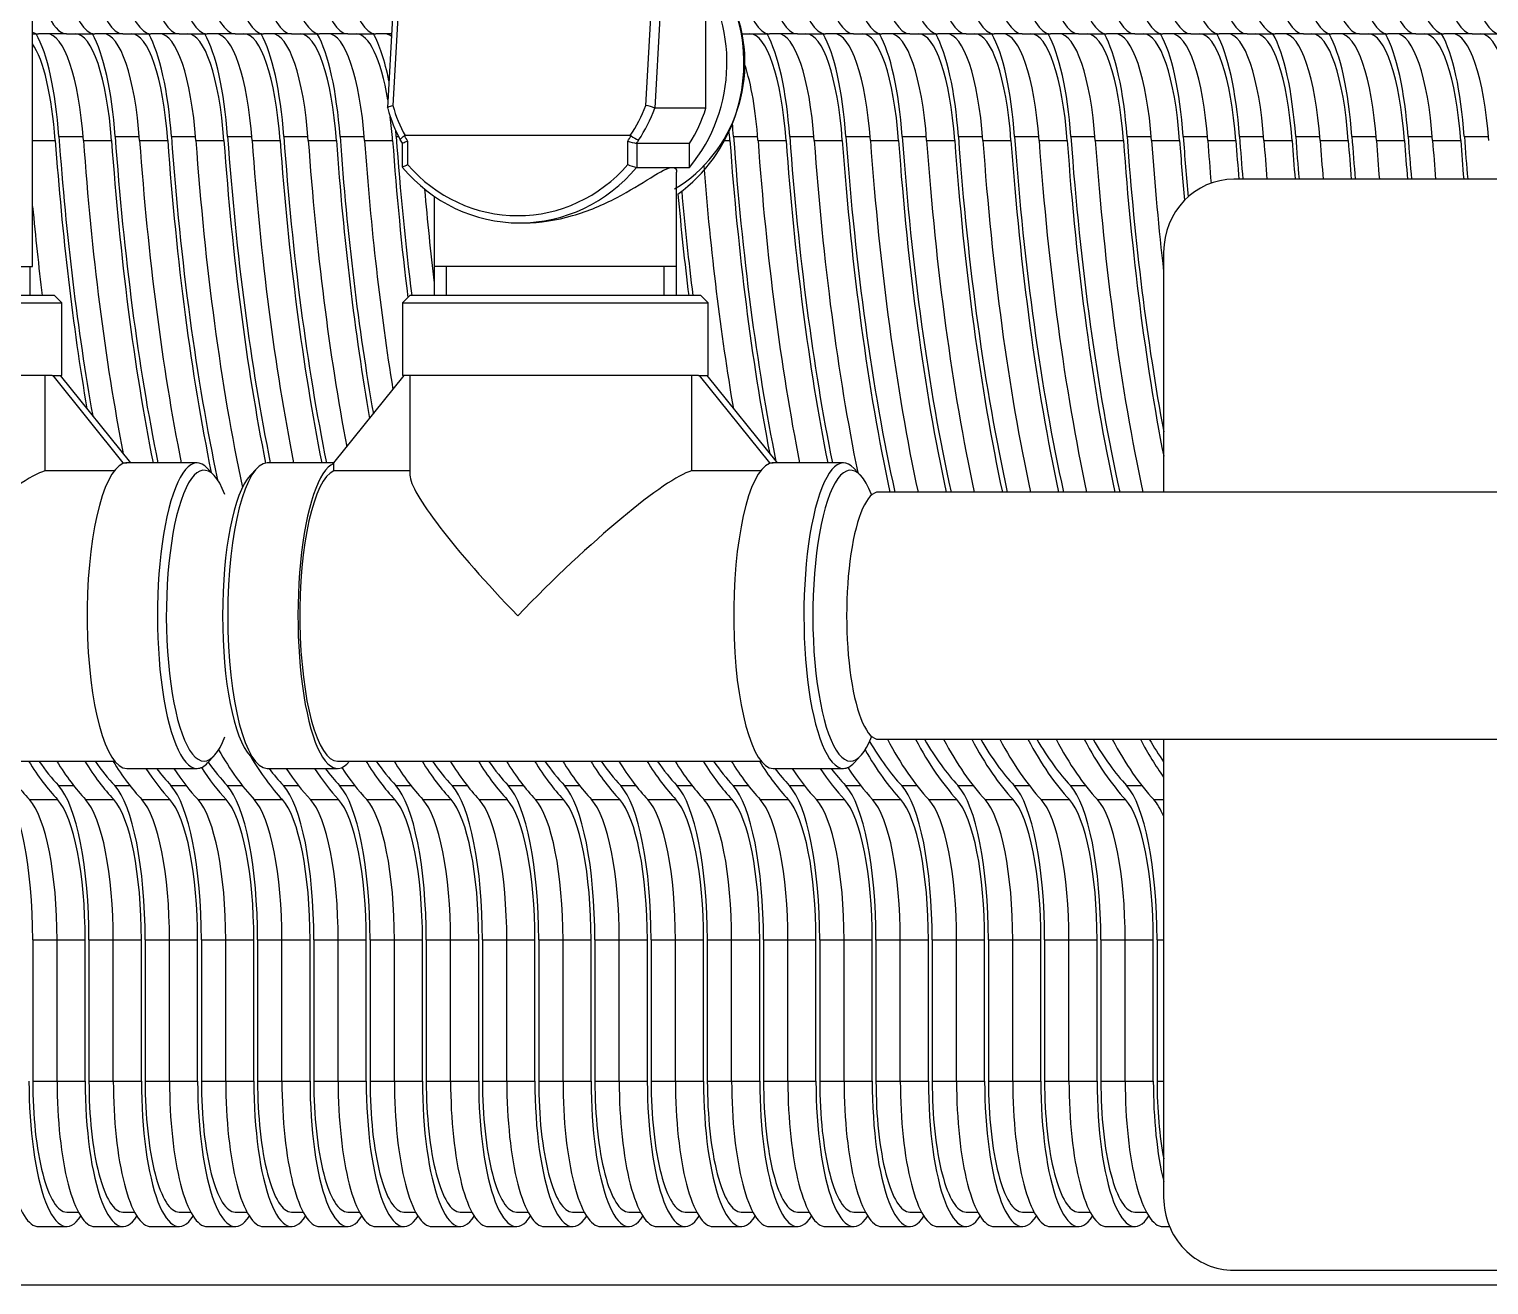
# Model space of a CAD drawing. Header units: millimetres. Extents: x 3795014 to 4300160, y 3869364 to 4016788.
# Drawn here: x 4226354.2 to 4226404.3, y 3924113.5 to 3924156.7 of the extents above; entities that cross this region are included whole.
import ezdxf

# ---------------------------------------------------------------- set-up
doc = ezdxf.new("R2010")
doc.units = ezdxf.units.MM
doc.layers.add('линия перехода', color=7, linetype='Continuous')
doc.layers.add('основная', color=7, linetype='Continuous', lineweight=50)

msp = doc.modelspace()

# ---------------------------------------------------------------- linework, layer by layer
at = {"layer": 'линия перехода', "color": 0, "linetype": 'Continuous', "lineweight": -3}
for p, q in [((4226366.864, 3924157.106), (4226366.692, 3924154.064)), ((4226375.384, 3924154.064), (4226375.557, 3924157.106)), ((4226375.864, 3924157.093), (4226375.687, 3924153.972)), ((4226355.216, 3924152.998), (4226356.047, 3924152.998)), ((4226357.148, 3924152.998), (4226357.979, 3924152.998)), ((4226359.079, 3924152.998), (4226359.91, 3924152.998)), ((4226361.011, 3924152.998), (4226361.842, 3924152.998)), ((4226362.943, 3924152.998), (4226363.774, 3924152.998)), ((4226364.874, 3924152.998), (4226365.705, 3924152.998)), ((4226366.806, 3924152.998), (4226366.888, 3924152.998)), ((4226378.396, 3924152.998), (4226379.227, 3924152.998)), ((4226380.328, 3924152.998), (4226381.159, 3924152.998)), ((4226382.259, 3924152.998), (4226383.09, 3924152.998)), ((4226384.191, 3924152.998), (4226385.022, 3924152.998)), ((4226386.123, 3924152.998), (4226386.954, 3924152.998)), ((4226388.054, 3924152.998), (4226388.885, 3924152.998)), ((4226389.986, 3924152.998), (4226390.817, 3924152.998)), ((4226391.918, 3924152.998), (4226392.749, 3924152.998)), ((4226393.85, 3924152.998), (4226394.68, 3924152.998)), ((4226395.781, 3924152.998), (4226396.612, 3924152.998)), ((4226397.713, 3924152.998), (4226398.544, 3924152.998)), ((4226399.645, 3924152.998), (4226400.475, 3924152.998)), ((4226401.576, 3924152.998), (4226402.407, 3924152.998)), ((4226403.508, 3924152.998), (4226404.339, 3924152.998)), ((4226354.311, 3924152.865), (4226355.091, 3924152.865)), ((4226356.057, 3924152.865), (4226357.023, 3924152.865)), ((4226357.989, 3924152.865), (4226358.955, 3924152.865)), ((4226359.92, 3924152.865), (4226360.886, 3924152.865)), ((4226361.852, 3924152.865), (4226362.818, 3924152.865)), ((4226363.784, 3924152.865), (4226364.75, 3924152.865)), ((4226365.715, 3924152.865), (4226366.681, 3924152.865)), ((4226367.198, 3924152.842), (4226367.198, 3924152.034)), ((4226374.761, 3924152.034), (4226374.761, 3924152.842)), ((4226375.068, 3924152.766), (4226375.068, 3924151.94)), ((4226378.088, 3924152.865), (4226378.271, 3924152.865)), ((4226379.237, 3924152.865), (4226380.203, 3924152.865)), ((4226381.169, 3924152.865), (4226382.135, 3924152.865)), ((4226383.1, 3924152.865), (4226384.066, 3924152.865)), ((4226385.032, 3924152.865), (4226385.998, 3924152.865)), ((4226386.964, 3924152.865), (4226387.93, 3924152.865)), ((4226388.895, 3924152.865), (4226389.861, 3924152.865)), ((4226390.827, 3924152.865), (4226391.793, 3924152.865)), ((4226392.759, 3924152.865), (4226393.725, 3924152.865)), ((4226394.69, 3924152.865), (4226395.656, 3924152.865)), ((4226396.622, 3924152.865), (4226397.588, 3924152.865)), ((4226398.554, 3924152.865), (4226399.52, 3924152.865)), ((4226400.485, 3924152.865), (4226401.451, 3924152.865)), ((4226402.417, 3924152.865), (4226403.383, 3924152.865)), ((4226355.202, 3924130.69), (4226355.723, 3924130.69)), ((4226357.134, 3924130.69), (4226357.655, 3924130.69)), ((4226359.066, 3924130.69), (4226359.587, 3924130.69)), ((4226360.997, 3924130.69), (4226361.518, 3924130.69)), ((4226362.929, 3924130.69), (4226363.45, 3924130.69)), ((4226364.861, 3924130.69), (4226365.382, 3924130.69)), ((4226366.792, 3924130.69), (4226367.313, 3924130.69)), ((4226368.724, 3924130.69), (4226369.245, 3924130.69)), ((4226370.656, 3924130.69), (4226371.177, 3924130.69)), ((4226372.587, 3924130.69), (4226373.108, 3924130.69)), ((4226374.519, 3924130.69), (4226375.04, 3924130.69)), ((4226376.451, 3924130.69), (4226376.972, 3924130.69)), ((4226378.382, 3924130.69), (4226378.903, 3924130.69)), ((4226380.314, 3924130.69), (4226380.835, 3924130.69)), ((4226382.246, 3924130.69), (4226382.767, 3924130.69)), ((4226384.177, 3924130.69), (4226384.698, 3924130.69)), ((4226386.109, 3924130.69), (4226386.63, 3924130.69)), ((4226388.041, 3924130.69), (4226388.562, 3924130.69)), ((4226389.972, 3924130.69), (4226390.493, 3924130.69)), ((4226391.904, 3924130.69), (4226392.425, 3924130.69)), ((4226354.202, 3924130.208), (4226355.168, 3924130.208)), ((4226356.134, 3924130.208), (4226357.099, 3924130.208)), ((4226358.065, 3924130.208), (4226359.031, 3924130.208)), ((4226359.997, 3924130.208), (4226360.963, 3924130.208)), ((4226361.929, 3924130.208), (4226362.894, 3924130.208)), ((4226363.86, 3924130.208), (4226364.826, 3924130.208)), ((4226365.792, 3924130.208), (4226366.758, 3924130.208)), ((4226367.724, 3924130.208), (4226368.689, 3924130.208)), ((4226369.655, 3924130.208), (4226370.621, 3924130.208)), ((4226371.587, 3924130.208), (4226372.553, 3924130.208)), ((4226373.519, 3924130.208), (4226374.484, 3924130.208)), ((4226375.45, 3924130.208), (4226376.416, 3924130.208)), ((4226377.382, 3924130.208), (4226378.348, 3924130.208)), ((4226379.314, 3924130.208), (4226380.279, 3924130.208)), ((4226381.245, 3924130.208), (4226382.211, 3924130.208)), ((4226383.177, 3924130.208), (4226384.143, 3924130.208)), ((4226385.109, 3924130.208), (4226386.074, 3924130.208)), ((4226387.04, 3924130.208), (4226388.006, 3924130.208)), ((4226388.972, 3924130.208), (4226389.938, 3924130.208)), ((4226390.904, 3924130.208), (4226391.87, 3924130.208)), ((4226392.835, 3924130.208), (4226393.176, 3924130.208)), ((4226354.316, 3924125.389), (4226355.152, 3924125.389)), ((4226355.152, 3924125.389), (4226356.118, 3924125.389)), ((4226356.248, 3924125.389), (4226357.084, 3924125.389)), ((4226357.084, 3924125.389), (4226358.05, 3924125.389)), ((4226358.179, 3924125.389), (4226359.016, 3924125.389)), ((4226359.016, 3924125.389), (4226359.981, 3924125.389)), ((4226360.111, 3924125.389), (4226360.947, 3924125.389)), ((4226360.947, 3924125.389), (4226361.913, 3924125.389)), ((4226362.043, 3924125.389), (4226362.879, 3924125.389)), ((4226362.879, 3924125.389), (4226363.845, 3924125.389)), ((4226363.974, 3924125.389), (4226364.811, 3924125.389)), ((4226364.811, 3924125.389), (4226365.776, 3924125.389)), ((4226365.906, 3924125.389), (4226366.742, 3924125.389)), ((4226366.742, 3924125.389), (4226367.708, 3924125.389)), ((4226367.838, 3924125.389), (4226368.674, 3924125.389)), ((4226368.674, 3924125.389), (4226369.64, 3924125.389)), ((4226369.769, 3924125.389), (4226370.606, 3924125.389)), ((4226370.606, 3924125.389), (4226371.571, 3924125.389)), ((4226371.701, 3924125.389), (4226372.537, 3924125.389)), ((4226372.537, 3924125.389), (4226373.503, 3924125.389)), ((4226373.633, 3924125.389), (4226374.469, 3924125.389)), ((4226374.469, 3924125.389), (4226375.435, 3924125.389)), ((4226375.564, 3924125.389), (4226376.401, 3924125.389)), ((4226376.401, 3924125.389), (4226377.366, 3924125.389)), ((4226377.496, 3924125.389), (4226378.332, 3924125.389)), ((4226378.332, 3924125.389), (4226379.298, 3924125.389)), ((4226379.428, 3924125.389), (4226380.264, 3924125.389)), ((4226380.264, 3924125.389), (4226381.23, 3924125.389)), ((4226381.359, 3924125.389), (4226382.196, 3924125.389)), ((4226382.196, 3924125.389), (4226383.161, 3924125.389)), ((4226383.291, 3924125.389), (4226384.127, 3924125.389)), ((4226384.127, 3924125.389), (4226385.093, 3924125.389)), ((4226385.223, 3924125.389), (4226386.059, 3924125.389)), ((4226386.059, 3924125.389), (4226387.025, 3924125.389)), ((4226387.154, 3924125.389), (4226387.991, 3924125.389)), ((4226387.991, 3924125.389), (4226388.956, 3924125.389)), ((4226389.086, 3924125.389), (4226389.922, 3924125.389)), ((4226389.922, 3924125.389), (4226390.888, 3924125.389)), ((4226391.018, 3924125.389), (4226391.854, 3924125.389)), ((4226391.854, 3924125.389), (4226392.82, 3924125.389)), ((4226392.949, 3924125.389), (4226393.176, 3924125.389)), ((4226354.316, 3924120.531), (4226355.152, 3924120.531)), ((4226355.152, 3924120.531), (4226356.118, 3924120.531)), ((4226356.248, 3924120.531), (4226357.084, 3924120.531)), ((4226357.084, 3924120.531), (4226358.05, 3924120.531)), ((4226358.179, 3924120.531), (4226359.016, 3924120.531)), ((4226359.016, 3924120.531), (4226359.981, 3924120.531)), ((4226360.111, 3924120.531), (4226360.947, 3924120.531)), ((4226360.947, 3924120.531), (4226361.913, 3924120.531)), ((4226362.043, 3924120.531), (4226362.879, 3924120.531)), ((4226362.879, 3924120.531), (4226363.845, 3924120.531)), ((4226363.974, 3924120.531), (4226364.811, 3924120.531)), ((4226364.811, 3924120.531), (4226365.776, 3924120.531)), ((4226365.906, 3924120.531), (4226366.742, 3924120.531)), ((4226366.742, 3924120.531), (4226367.708, 3924120.531)), ((4226367.838, 3924120.531), (4226368.674, 3924120.531)), ((4226368.674, 3924120.531), (4226369.64, 3924120.531)), ((4226369.769, 3924120.531), (4226370.606, 3924120.531)), ((4226370.606, 3924120.531), (4226371.571, 3924120.531)), ((4226371.701, 3924120.531), (4226372.537, 3924120.531)), ((4226372.537, 3924120.531), (4226373.503, 3924120.531)), ((4226373.633, 3924120.531), (4226374.469, 3924120.531)), ((4226374.469, 3924120.531), (4226375.435, 3924120.531)), ((4226375.564, 3924120.531), (4226376.401, 3924120.531)), ((4226376.401, 3924120.531), (4226377.366, 3924120.531)), ((4226377.496, 3924120.531), (4226378.332, 3924120.531)), ((4226378.332, 3924120.531), (4226379.298, 3924120.531)), ((4226379.428, 3924120.531), (4226380.264, 3924120.531)), ((4226380.264, 3924120.531), (4226381.23, 3924120.531)), ((4226381.359, 3924120.531), (4226382.196, 3924120.531)), ((4226382.196, 3924120.531), (4226383.161, 3924120.531)), ((4226383.291, 3924120.531), (4226384.127, 3924120.531)), ((4226384.127, 3924120.531), (4226385.093, 3924120.531)), ((4226385.223, 3924120.531), (4226386.059, 3924120.531)), ((4226386.059, 3924120.531), (4226387.025, 3924120.531)), ((4226387.154, 3924120.531), (4226387.991, 3924120.531)), ((4226387.991, 3924120.531), (4226388.956, 3924120.531)), ((4226389.086, 3924120.531), (4226389.922, 3924120.531)), ((4226389.922, 3924120.531), (4226390.888, 3924120.531)), ((4226391.018, 3924120.531), (4226391.854, 3924120.531)), ((4226391.854, 3924120.531), (4226392.82, 3924120.531)), ((4226392.949, 3924120.531), (4226393.176, 3924120.531))]:
    msp.add_line(p, q, dxfattribs=at)
for centre, major_axis, ratio, start_param, end_param in [((4226371.124, 3924155.585), (-2.435, -4.169), 0.93488, 5.538072, 5.779733), ((4226371.124, 3924155.585), (-2.435, -4.169), 0.93488, 1.503052, 1.744713), ((4226371.188, 3924155.531), (2.506, 4.414), 0.937175, 4.640471, 4.883878), ((4226370.98, 3924155.531), (0, -4.75), 0.965835, 5.26853, 5.314193), ((4226370.98, 3924155.531), (0, -4.75), 0.965835, 0.968993, 1.014656), ((4226371.044, 3924155.531), (0, -5), 0.965835, 0.984689, 1.009829), ((4226370.98, 3924155.531), (0, 5.25), 0.965835, 2.299843, 3.983342)]:
    msp.add_ellipse(centre, major_axis=major_axis, ratio=ratio, start_param=start_param, end_param=end_param, dxfattribs=at)
at = {"layer": 'основная', "color": 0, "linetype": 'Continuous', "lineweight": -3}
for p, q in [((4226354.311, 3924148.531), (4226354.311, 3924224.531)), ((4226366.68, 3924157.103), (4226366.504, 3924153.988)), ((4226377.446, 3924153.97), (4226377.446, 3924157.093)), ((4226354.311, 3924156.531), (4226354.515, 3924156.531)), ((4226355.481, 3924156.531), (4226354.515, 3924156.531)), ((4226355.481, 3924156.531), (4226356.447, 3924156.531)), ((4226357.413, 3924156.531), (4226356.447, 3924156.531)), ((4226357.413, 3924156.531), (4226358.378, 3924156.531)), ((4226359.344, 3924156.531), (4226358.378, 3924156.531)), ((4226359.344, 3924156.531), (4226360.31, 3924156.531)), ((4226361.276, 3924156.531), (4226360.31, 3924156.531)), ((4226361.276, 3924156.531), (4226362.242, 3924156.531)), ((4226363.208, 3924156.531), (4226362.242, 3924156.531)), ((4226363.208, 3924156.531), (4226364.173, 3924156.531)), ((4226365.139, 3924156.531), (4226364.173, 3924156.531)), ((4226365.139, 3924156.531), (4226366.105, 3924156.531)), ((4226366.648, 3924156.531), (4226366.105, 3924156.531)), ((4226378.692, 3924156.531), (4226379.627, 3924156.531)), ((4226380.593, 3924156.531), (4226379.627, 3924156.531)), ((4226380.593, 3924156.531), (4226381.558, 3924156.531)), ((4226382.524, 3924156.531), (4226381.558, 3924156.531)), ((4226382.524, 3924156.531), (4226383.49, 3924156.531)), ((4226384.456, 3924156.531), (4226383.49, 3924156.531)), ((4226384.456, 3924156.531), (4226385.422, 3924156.531)), ((4226386.388, 3924156.531), (4226385.422, 3924156.531)), ((4226386.388, 3924156.531), (4226387.353, 3924156.531)), ((4226388.319, 3924156.531), (4226387.353, 3924156.531)), ((4226388.319, 3924156.531), (4226389.285, 3924156.531)), ((4226390.251, 3924156.531), (4226389.285, 3924156.531)), ((4226390.251, 3924156.531), (4226391.217, 3924156.531)), ((4226392.183, 3924156.531), (4226391.217, 3924156.531)), ((4226392.183, 3924156.531), (4226393.148, 3924156.531)), ((4226394.114, 3924156.531), (4226393.148, 3924156.531)), ((4226394.114, 3924156.531), (4226395.08, 3924156.531)), ((4226396.046, 3924156.531), (4226395.08, 3924156.531)), ((4226396.046, 3924156.531), (4226397.012, 3924156.531)), ((4226397.978, 3924156.531), (4226397.012, 3924156.531)), ((4226397.978, 3924156.531), (4226398.943, 3924156.531)), ((4226399.909, 3924156.531), (4226398.943, 3924156.531)), ((4226399.909, 3924156.531), (4226400.875, 3924156.531)), ((4226401.841, 3924156.531), (4226400.875, 3924156.531)), ((4226401.841, 3924156.531), (4226402.807, 3924156.531)), ((4226403.773, 3924156.531), (4226402.807, 3924156.531)), ((4226403.773, 3924156.531), (4226404.738, 3924156.531)), ((4226366.516, 3924153.97), (4226366.512, 3924153.972)), ((4226375.687, 3924153.972), (4226375.691, 3924153.97)), ((4226377.446, 3924153.97), (4226375.691, 3924153.97)), ((4226374.848, 3924153.031), (4226367.111, 3924153.031)), ((4226366.944, 3924152.879), (4226367.014, 3924152.768)), ((4226367.013, 3924152.769), (4226367.013, 3924151.944)), ((4226376.882, 3924152.766), (4226375.068, 3924152.766)), ((4226376.882, 3924151.94), (4226376.882, 3924152.766)), ((4226375.068, 3924151.94), (4226376.299, 3924151.94)), ((4226376.299, 3924151.94), (4226376.882, 3924151.94)), ((4226376.441, 3924148.531), (4226376.441, 3924151.774)), ((4226405.249, 3924151.531), (4226395.591, 3924151.531)), ((4226368.11, 3924150.947), (4226368.11, 3924148.531)), ((4226371.044, 3924150.031), (4226371.199, 3924150.031)), ((4226393.176, 3924149.031), (4226393.176, 3924140.781)), ((4226345.811, 3924148.531), (4226354.311, 3924148.531)), ((4226354.227, 3924147.531), (4226354.227, 3924148.531)), ((4226368.11, 3924148.531), (4226368.11, 3924147.531)), ((4226376.441, 3924148.531), (4226368.11, 3924148.531)), ((4226368.538, 3924147.531), (4226368.538, 3924148.531)), ((4226376.013, 3924147.531), (4226376.013, 3924148.531)), ((4226376.441, 3924147.531), (4226376.441, 3924148.531)), ((4226355.061, 3924147.531), (4226345.061, 3924147.531)), ((4226355.311, 3924147.281), (4226355.061, 3924147.531)), ((4226367.275, 3924147.531), (4226367.025, 3924147.281)), ((4226377.275, 3924147.531), (4226367.275, 3924147.531)), ((4226377.525, 3924147.281), (4226377.275, 3924147.531)), ((4226344.811, 3924147.281), (4226355.311, 3924147.281)), ((4226355.311, 3924144.781), (4226355.311, 3924147.281)), ((4226367.025, 3924147.281), (4226377.525, 3924147.281)), ((4226367.025, 3924147.281), (4226367.025, 3924144.781)), ((4226377.525, 3924144.781), (4226377.525, 3924147.281)), ((4226354.979, 3924144.781), (4226344.811, 3924144.781)), ((4226354.737, 3924144.781), (4226354.737, 3924141.506)), ((4226354.979, 3924144.781), (4226355.002, 3924144.781)), ((4226355.002, 3924144.781), (4226355.132, 3924144.781)), ((4226355.002, 3924144.781), (4226357.417, 3924141.781)), ((4226355.132, 3924144.781), (4226355.261, 3924144.781)), ((4226355.261, 3924144.781), (4226355.311, 3924144.781)), ((4226355.261, 3924144.781), (4226357.676, 3924141.781)), ((4226364.661, 3924141.781), (4226367.075, 3924144.781)), ((4226377.193, 3924144.781), (4226367.025, 3924144.781)), ((4226367.275, 3924144.781), (4226367.275, 3924141.361)), ((4226376.951, 3924144.781), (4226376.951, 3924141.506)), ((4226377.193, 3924144.781), (4226377.216, 3924144.781)), ((4226377.216, 3924144.781), (4226377.346, 3924144.781)), ((4226377.216, 3924144.781), (4226379.631, 3924141.781)), ((4226377.346, 3924144.781), (4226377.476, 3924144.781)), ((4226377.476, 3924144.781), (4226377.525, 3924144.781)), ((4226377.476, 3924144.781), (4226379.89, 3924141.781)), ((4226357.112, 3924141.506), (4226354.737, 3924141.506)), ((4226357.417, 3924141.781), (4226357.546, 3924141.781)), ((4226357.417, 3924141.781), (4226357.417, 3924141.758)), ((4226359.961, 3924141.781), (4226357.546, 3924141.781)), ((4226360.55, 3924141.348), (4226360.326, 3924141.589)), ((4226362.011, 3924141.589), (4226361.786, 3924141.348)), ((4226364.661, 3924141.781), (4226362.376, 3924141.781)), ((4226364.661, 3924141.758), (4226364.661, 3924141.781)), ((4226364.661, 3924141.506), (4226364.661, 3924141.758)), ((4226367.275, 3924141.506), (4226364.661, 3924141.506)), ((4226379.326, 3924141.506), (4226376.951, 3924141.506)), ((4226379.631, 3924141.781), (4226379.761, 3924141.781)), ((4226379.631, 3924141.781), (4226379.631, 3924141.758)), ((4226382.175, 3924141.781), (4226379.761, 3924141.781)), ((4226382.764, 3924141.348), (4226382.54, 3924141.589)), ((4226468.376, 3924140.781), (4226383.383, 3924140.781)), ((4226383.383, 3924132.281), (4226468.376, 3924132.281)), ((4226393.176, 3924132.281), (4226393.176, 3924116.531)), ((4226342.576, 3924131.531), (4226357.132, 3924131.531)), ((4226360.326, 3924131.474), (4226360.55, 3924131.715)), ((4226361.786, 3924131.715), (4226362.011, 3924131.474)), ((4226364.79, 3924131.531), (4226379.346, 3924131.531)), ((4226382.54, 3924131.474), (4226382.764, 3924131.715)), ((4226357.546, 3924131.281), (4226359.961, 3924131.281)), ((4226362.376, 3924131.281), (4226364.79, 3924131.281)), ((4226379.761, 3924131.281), (4226382.175, 3924131.281)), ((4226354.316, 3924125.389), (4226354.316, 3924120.531)), ((4226355.152, 3924120.531), (4226355.152, 3924125.389)), ((4226356.118, 3924120.531), (4226356.118, 3924125.389)), ((4226356.248, 3924125.389), (4226356.248, 3924120.531)), ((4226357.084, 3924120.531), (4226357.084, 3924125.389)), ((4226358.05, 3924120.531), (4226358.05, 3924125.389)), ((4226358.179, 3924125.389), (4226358.179, 3924120.531)), ((4226359.016, 3924120.531), (4226359.016, 3924125.389)), ((4226359.981, 3924120.531), (4226359.981, 3924125.389)), ((4226360.111, 3924125.389), (4226360.111, 3924120.531)), ((4226360.947, 3924120.531), (4226360.947, 3924125.389)), ((4226361.913, 3924120.531), (4226361.913, 3924125.389)), ((4226362.043, 3924125.389), (4226362.043, 3924120.531)), ((4226362.879, 3924120.531), (4226362.879, 3924125.389)), ((4226363.845, 3924120.531), (4226363.845, 3924125.389)), ((4226363.974, 3924125.389), (4226363.974, 3924120.531)), ((4226364.811, 3924120.531), (4226364.811, 3924125.389)), ((4226365.776, 3924120.531), (4226365.776, 3924125.389)), ((4226365.906, 3924125.389), (4226365.906, 3924120.531)), ((4226366.742, 3924120.531), (4226366.742, 3924125.389)), ((4226367.708, 3924120.531), (4226367.708, 3924125.389)), ((4226367.838, 3924125.389), (4226367.838, 3924120.531)), ((4226368.674, 3924120.531), (4226368.674, 3924125.389)), ((4226369.64, 3924120.531), (4226369.64, 3924125.389)), ((4226369.769, 3924125.389), (4226369.769, 3924120.531)), ((4226370.606, 3924120.531), (4226370.606, 3924125.389)), ((4226371.571, 3924120.531), (4226371.571, 3924125.389)), ((4226371.701, 3924125.389), (4226371.701, 3924120.531)), ((4226372.537, 3924120.531), (4226372.537, 3924125.389)), ((4226373.503, 3924120.531), (4226373.503, 3924125.389)), ((4226373.633, 3924125.389), (4226373.633, 3924120.531)), ((4226374.469, 3924120.531), (4226374.469, 3924125.389)), ((4226375.435, 3924120.531), (4226375.435, 3924125.389)), ((4226375.564, 3924125.389), (4226375.564, 3924120.531)), ((4226376.401, 3924120.531), (4226376.401, 3924125.389)), ((4226377.366, 3924120.531), (4226377.366, 3924125.389)), ((4226377.496, 3924125.389), (4226377.496, 3924120.531)), ((4226378.332, 3924120.531), (4226378.332, 3924125.389)), ((4226379.298, 3924120.531), (4226379.298, 3924125.389)), ((4226379.428, 3924125.389), (4226379.428, 3924120.531)), ((4226380.264, 3924120.531), (4226380.264, 3924125.389)), ((4226381.23, 3924120.531), (4226381.23, 3924125.389)), ((4226381.359, 3924125.389), (4226381.359, 3924120.531)), ((4226382.196, 3924120.531), (4226382.196, 3924125.389)), ((4226383.161, 3924120.531), (4226383.161, 3924125.389)), ((4226383.291, 3924125.389), (4226383.291, 3924120.531)), ((4226384.127, 3924120.531), (4226384.127, 3924125.389)), ((4226385.093, 3924120.531), (4226385.093, 3924125.389)), ((4226385.223, 3924125.389), (4226385.223, 3924120.531)), ((4226386.059, 3924120.531), (4226386.059, 3924125.389)), ((4226387.025, 3924120.531), (4226387.025, 3924125.389)), ((4226387.154, 3924125.389), (4226387.154, 3924120.531)), ((4226387.991, 3924120.531), (4226387.991, 3924125.389)), ((4226388.956, 3924120.531), (4226388.956, 3924125.389)), ((4226389.086, 3924125.389), (4226389.086, 3924120.531)), ((4226389.922, 3924120.531), (4226389.922, 3924125.389)), ((4226390.888, 3924120.531), (4226390.888, 3924125.389)), ((4226391.018, 3924125.389), (4226391.018, 3924120.531)), ((4226391.854, 3924120.531), (4226391.854, 3924125.389)), ((4226392.82, 3924120.531), (4226392.82, 3924125.389)), ((4226392.949, 3924125.389), (4226392.949, 3924120.531)), ((4226355.482, 3924116.031), (4226355.883, 3924116.031)), ((4226357.414, 3924116.031), (4226357.815, 3924116.031)), ((4226359.345, 3924116.031), (4226359.746, 3924116.031)), ((4226361.277, 3924116.031), (4226361.678, 3924116.031)), ((4226363.209, 3924116.031), (4226363.61, 3924116.031)), ((4226365.14, 3924116.031), (4226365.541, 3924116.031)), ((4226367.072, 3924116.031), (4226367.473, 3924116.031)), ((4226369.004, 3924116.031), (4226369.405, 3924116.031)), ((4226370.935, 3924116.031), (4226371.336, 3924116.031)), ((4226372.867, 3924116.031), (4226373.268, 3924116.031)), ((4226374.799, 3924116.031), (4226375.2, 3924116.031)), ((4226376.73, 3924116.031), (4226377.132, 3924116.031)), ((4226378.662, 3924116.031), (4226379.063, 3924116.031)), ((4226380.594, 3924116.031), (4226380.995, 3924116.031)), ((4226382.525, 3924116.031), (4226382.927, 3924116.031)), ((4226384.457, 3924116.031), (4226384.858, 3924116.031)), ((4226386.389, 3924116.031), (4226386.79, 3924116.031)), ((4226388.321, 3924116.031), (4226388.722, 3924116.031)), ((4226390.252, 3924116.031), (4226390.653, 3924116.031)), ((4226392.184, 3924116.031), (4226392.585, 3924116.031)), ((4226354.516, 3924115.531), (4226355.482, 3924115.531)), ((4226356.448, 3924115.531), (4226357.414, 3924115.531)), ((4226358.38, 3924115.531), (4226359.345, 3924115.531)), ((4226360.311, 3924115.531), (4226361.277, 3924115.531)), ((4226362.243, 3924115.531), (4226363.209, 3924115.531)), ((4226364.175, 3924115.531), (4226365.14, 3924115.531)), ((4226366.106, 3924115.531), (4226367.072, 3924115.531)), ((4226368.038, 3924115.531), (4226369.004, 3924115.531)), ((4226369.97, 3924115.531), (4226370.935, 3924115.531)), ((4226371.901, 3924115.531), (4226372.867, 3924115.531)), ((4226373.833, 3924115.531), (4226374.799, 3924115.531)), ((4226375.765, 3924115.531), (4226376.73, 3924115.531)), ((4226377.696, 3924115.531), (4226378.662, 3924115.531)), ((4226379.628, 3924115.531), (4226380.594, 3924115.531)), ((4226381.56, 3924115.531), (4226382.525, 3924115.531)), ((4226383.491, 3924115.531), (4226384.457, 3924115.531)), ((4226385.423, 3924115.531), (4226386.389, 3924115.531)), ((4226387.355, 3924115.531), (4226388.321, 3924115.531)), ((4226389.286, 3924115.531), (4226390.252, 3924115.531)), ((4226391.218, 3924115.531), (4226392.184, 3924115.531)), ((4226393.15, 3924115.531), (4226393.378, 3924115.531)), ((4226395.591, 3924114.031), (4226511.491, 3924114.031)), ((4226305.29, 3924113.531), (4226655.499, 3924113.531))]:
    msp.add_line(p, q, dxfattribs=at)
for centre, radius, start, end in [((4226375.278, 3924153.173), 0.897, 62.8999, 83.2047), ((4226367.11, 3924152.982), 0.0494, 88.223, 122.2208), ((4226374.849, 3924152.98), 0.051, 58.3374, 91.2189), ((4226376.252, 3924155.055), 2.454, 235.8793, 242.8708), ((4226375.338, 3924154.501), 1.756, 250.8187, 261.133), ((4226375.352, 3924153.411), 1.498, 246.776, 259.0536)]:
    msp.add_arc(centre, radius, start, end, dxfattribs=at)
for centre, major_axis, ratio, start_param, end_param in [((4226356.447, 3924161.531), (0, -5), 0.259156, 3.141593, 6.283185), ((4226357.413, 3924161.531), (0, -5), 0.259156, 3.141593, 6.283185), ((4226358.378, 3924161.531), (0, -5), 0.259156, 3.141593, 6.283185), ((4226359.344, 3924161.531), (0, -5), 0.259156, 3.141593, 6.283185), ((4226360.31, 3924161.531), (0, -5), 0.259156, 3.141593, 6.283185), ((4226361.276, 3924161.531), (0, -5), 0.259156, 3.141593, 6.283185), ((4226362.242, 3924161.531), (0, -5), 0.259156, 3.141593, 6.283185), ((4226363.208, 3924161.531), (0, -5), 0.259156, 3.141593, 6.283185), ((4226364.173, 3924161.531), (0, -5), 0.259156, 3.141593, 6.283185), ((4226365.139, 3924161.531), (0, -5), 0.259156, 3.141593, 6.283185), ((4226366.105, 3924161.531), (0, -5), 0.259156, 3.141593, 6.283185), ((4226379.627, 3924161.531), (0, -5), 0.259156, 3.141593, 6.283185), ((4226380.593, 3924161.531), (0, -5), 0.259156, 3.141593, 6.283185), ((4226381.558, 3924161.531), (0, -5), 0.259156, 3.141593, 6.283185), ((4226382.524, 3924161.531), (0, -5), 0.259156, 3.141593, 6.283185), ((4226383.49, 3924161.531), (0, -5), 0.259156, 3.141593, 6.283185), ((4226384.456, 3924161.531), (0, -5), 0.259156, 3.141593, 6.283185), ((4226385.422, 3924161.531), (0, -5), 0.259156, 3.141593, 6.283185), ((4226386.388, 3924161.531), (0, -5), 0.259156, 3.141593, 6.283185), ((4226387.353, 3924161.531), (0, -5), 0.259156, 3.141593, 6.283185), ((4226388.319, 3924161.531), (0, -5), 0.259156, 3.141593, 6.283185), ((4226389.285, 3924161.531), (0, -5), 0.259156, 3.141593, 6.283185), ((4226390.251, 3924161.531), (0, -5), 0.259156, 3.141593, 6.283185), ((4226391.217, 3924161.531), (0, -5), 0.259156, 3.141593, 6.283185), ((4226392.183, 3924161.531), (0, -5), 0.259156, 3.141593, 6.283185), ((4226393.148, 3924161.531), (0, -5), 0.259156, 3.141593, 6.283185), ((4226394.114, 3924161.531), (0, -5), 0.259156, 3.141593, 6.283185), ((4226395.08, 3924161.531), (0, -5), 0.259156, 3.141593, 6.283185), ((4226396.046, 3924161.531), (0, -5), 0.259156, 3.141593, 6.283185), ((4226397.012, 3924161.531), (0, -5), 0.259156, 3.141593, 6.283185), ((4226397.978, 3924161.531), (0, -5), 0.259156, 3.141593, 6.283185), ((4226398.943, 3924161.531), (0, -5), 0.259156, 3.141593, 6.283185), ((4226399.909, 3924161.531), (0, -5), 0.259156, 3.141593, 6.283185), ((4226400.875, 3924161.531), (0, -5), 0.259156, 3.141593, 6.283185), ((4226401.841, 3924161.531), (0, -5), 0.259156, 3.141593, 6.283185), ((4226402.807, 3924161.531), (0, -5), 0.259156, 3.141593, 6.283185), ((4226403.773, 3924161.531), (0, -5), 0.259156, 3.141593, 6.283185), ((4226404.738, 3924161.531), (0, -5), 0.259156, 3.141593, 6.283185), ((4226372.859, 3924155.531), (0, -5.5), 0.965835, 0.859266, 3.619525), ((4226373.442, 3924155.531), (0, -5.5), 0.965835, 0.610482, 3.141593), ((4226355.481, 3924161.531), (0, -5), 0.259156, 5.157218, 6.283185), ((4226373.96, 3924155.531), (0, -5), 0.965835, 0.522168, 1.957126), ((4226354.515, 3924161.531), (0, -5), 0.259156, 6.125214, 6.283185), ((4226353.842, 3924151.531), (0, 5.5), 0.259156, 4.982322, 5.853486), ((4226354.808, 3924151.531), (0, -5), 0.259156, 1.840729, 3.141593), ((4226355.774, 3924151.531), (0, -5), 0.259156, 1.840729, 3.141593), ((4226355.774, 3924151.531), (0, 5.5), 0.259156, 4.982322, 5.853486), ((4226356.74, 3924151.531), (0, -5), 0.259156, 1.840729, 3.141593), ((4226357.706, 3924151.531), (0, -5), 0.259156, 1.840729, 3.141593), ((4226357.706, 3924151.531), (0, 5.5), 0.259156, 4.982322, 5.853486), ((4226358.672, 3924151.531), (0, -5), 0.259156, 1.840729, 3.141593), ((4226359.637, 3924151.531), (0, -5), 0.259156, 1.840729, 3.141593), ((4226359.637, 3924151.531), (0, 5.5), 0.259156, 4.982322, 5.853486), ((4226360.603, 3924151.531), (0, -5), 0.259156, 1.840729, 3.141593), ((4226361.569, 3924151.531), (0, -5), 0.259156, 1.840729, 3.141593), ((4226361.569, 3924151.531), (0, 5.5), 0.259156, 4.982322, 5.853486), ((4226362.535, 3924151.531), (0, -5), 0.259156, 1.840729, 3.141593), ((4226363.501, 3924151.531), (0, -5), 0.259156, 1.840729, 3.141593), ((4226363.501, 3924151.531), (0, 5.5), 0.259156, 4.982322, 5.853486), ((4226364.467, 3924151.531), (0, -5), 0.259156, 1.840729, 3.141593), ((4226365.432, 3924151.531), (0, -5), 0.259156, 2.147238, 3.141593), ((4226365.432, 3924151.531), (0, 5.5), 0.259156, -0.908161, -0.4297), ((4226366.398, 3924151.531), (0, -5), 0.259156, 2.951823, 3.141593), ((4226378.954, 3924151.531), (0, -5), 0.259156, 1.840729, 3.141593), ((4226378.954, 3924151.531), (0, 5.5), 0.259156, 4.982322, 5.853486), ((4226379.92, 3924151.531), (0, -5), 0.259156, 1.840729, 3.141593), ((4226380.886, 3924151.531), (0, -5), 0.259156, 1.840729, 3.141593), ((4226380.886, 3924151.531), (0, 5.5), 0.259156, 4.982322, 5.853486), ((4226381.852, 3924151.531), (0, -5), 0.259156, 1.840729, 3.141593), ((4226382.817, 3924151.531), (0, -5), 0.259156, 1.840729, 3.141593), ((4226382.817, 3924151.531), (0, 5.5), 0.259156, 4.982322, 5.853486), ((4226383.783, 3924151.531), (0, -5), 0.259156, 1.840729, 3.141593), ((4226384.749, 3924151.531), (0, -5), 0.259156, 1.840729, 3.141593), ((4226384.749, 3924151.531), (0, 5.5), 0.259156, 4.982322, 5.853486), ((4226385.715, 3924151.531), (0, -5), 0.259156, 1.840729, 3.141593), ((4226386.681, 3924151.531), (0, -5), 0.259156, 1.840729, 3.141593), ((4226386.681, 3924151.531), (0, 5.5), 0.259156, 4.982322, 5.853486), ((4226387.647, 3924151.531), (0, -5), 0.259156, 1.840729, 3.141593), ((4226388.612, 3924151.531), (0, -5), 0.259156, 1.840729, 3.141593), ((4226388.612, 3924151.531), (0, 5.5), 0.259156, 4.982322, 5.853486), ((4226389.578, 3924151.531), (0, -5), 0.259156, 1.840729, 3.141593), ((4226390.544, 3924151.531), (0, -5), 0.259156, 1.840729, 3.141593), ((4226390.544, 3924151.531), (0, 5.5), 0.259156, 4.982322, 5.853486), ((4226391.51, 3924151.531), (0, -5), 0.259156, 1.840729, 3.141593), ((4226392.476, 3924151.531), (0, -5), 0.259156, 1.840729, 3.141593), ((4226392.476, 3924151.531), (0, 5.5), 0.259156, 4.982322, 5.853486), ((4226393.442, 3924151.531), (0, -5), 0.259156, 1.840729, 3.141593), ((4226394.407, 3924151.531), (0, -5), 0.259156, 1.840729, 3.141593), ((4226394.407, 3924151.531), (0, 5.5), 0.259156, 4.982322, 5.853486), ((4226395.373, 3924151.531), (0, -5), 0.259156, 1.840729, 3.141593), ((4226396.339, 3924151.531), (0, -5), 0.259156, 1.840729, 3.141593), ((4226396.339, 3924151.531), (0, 5.5), 0.259156, 4.982322, 5.853486), ((4226397.305, 3924151.531), (0, -5), 0.259156, 1.840729, 3.141593), ((4226398.271, 3924151.531), (0, -5), 0.259156, 1.840729, 3.141593), ((4226398.271, 3924151.531), (0, 5.5), 0.259156, 4.982322, 5.853486), ((4226399.237, 3924151.531), (0, -5), 0.259156, 1.840729, 3.141593), ((4226400.202, 3924151.531), (0, -5), 0.259156, 1.840729, 3.141593), ((4226400.202, 3924151.531), (0, 5.5), 0.259156, 4.982322, 5.853486), ((4226401.168, 3924151.531), (0, -5), 0.259156, 1.840729, 3.141593), ((4226402.134, 3924151.531), (0, -5), 0.259156, 1.840729, 3.141593), ((4226402.134, 3924151.531), (0, 5.5), 0.259156, 4.982322, 5.853486), ((4226403.1, 3924151.531), (0, -5), 0.259156, 1.840729, 3.141593), ((4226404.066, 3924151.531), (0, -5), 0.259156, 1.840729, 3.141593), ((4226353.842, 3924151.531), (0, -5), 0.259156, 1.840729, 2.771352), ((4226377.988, 3924151.531), (0, -5), 0.259156, 1.840729, 2.475743), ((4226371.188, 3924155.531), (-2.506, -4.414), 0.937175, 5.518998, 5.762405), ((4226372.859, 3924155.531), (0, -5), 0.965835, 0.984689, 1.253236), ((4226365.432, 3924151.531), (0, -5), 0.259156, -4.442456, -4.268578), ((4226377.022, 3924151.531), (0, 5.5), 0.259156, -1.300864, -1.211789), ((4226363.209, 3924161.531), (0, -32), 0.259156, -1.300864, -0.968282), ((4226365.14, 3924161.531), (0, -32), 0.259156, -1.300864, -0.905633), ((4226367.072, 3924161.531), (0, -32), 0.259156, -1.300864, -0.882174), ((4226369.004, 3924161.531), (0, -32), 0.259156, -1.300864, -0.905633), ((4226370.935, 3924161.531), (0, -32), 0.259156, -1.300864, -0.905633), ((4226372.867, 3924161.531), (0, -32), 0.259156, -1.300864, -0.971131), ((4226365.432, 3924151.531), (0, 5.5), 0.259156, -1.300864, -1.262807), ((4226374.799, 3924161.531), (0, -32), 0.259156, -1.300864, -1.11798), ((4226377.022, 3924151.531), (0, -5), 0.259156, -4.442456, -4.367928), ((4226386.389, 3924161.531), (0, -32), 0.259156, -1.300864, -0.907377), ((4226388.321, 3924161.531), (0, -32), 0.259156, -1.300864, -0.905633), ((4226390.252, 3924161.531), (0, -32), 0.259156, -1.300864, -0.865266), ((4226392.184, 3924161.531), (0, -32), 0.259156, -1.300864, -0.865266), ((4226394.116, 3924161.531), (0, -32), 0.259156, -1.300864, -0.865266), ((4226396.047, 3924161.531), (0, -32), 0.259156, -1.300864, -0.865266), ((4226397.979, 3924161.531), (0, -32), 0.259156, -1.300864, -0.865266), ((4226399.911, 3924161.531), (0, -32), 0.259156, -1.300864, -0.947603), ((4226401.842, 3924161.531), (0, -32), 0.259156, -1.300864, -1.23305), ((4226403.774, 3924161.531), (0, -32), 0.259156, -1.300864, -1.252973), ((4226405.706, 3924161.531), (0, -32), 0.259156, -1.300864, -1.252973), ((4226407.637, 3924161.531), (0, -32), 0.259156, -1.300864, -1.252973), ((4226409.569, 3924161.531), (0, -32), 0.259156, -1.300864, -1.252973), ((4226411.501, 3924161.531), (0, -32), 0.259156, -1.300864, -1.252973), ((4226363.209, 3924161.531), (0, -32.5), 0.259156, -1.300864, -0.987987), ((4226364.175, 3924161.531), (0, -32.5), 0.259156, -1.300864, -0.9297), ((4226365.14, 3924161.531), (0, -32.5), 0.259156, -1.300864, -0.917645), ((4226366.106, 3924161.531), (0, -32.5), 0.259156, -1.300864, -0.917645), ((4226367.072, 3924161.531), (0, -32.5), 0.259156, -1.300864, -0.90504), ((4226368.038, 3924161.531), (0, -32.5), 0.259156, -1.300864, -0.884553), ((4226369.004, 3924161.531), (0, -32.5), 0.259156, -1.300864, -0.917448), ((4226369.97, 3924161.531), (0, -32.5), 0.259156, -1.300864, -0.917645), ((4226370.935, 3924161.531), (0, -32.5), 0.259156, -1.300864, -0.917645), ((4226371.901, 3924161.531), (0, -32.5), 0.259156, -1.300864, -0.938874), ((4226372.867, 3924161.531), (0, -32.5), 0.259156, -1.300864, -0.975688), ((4226373.833, 3924161.531), (0, -32.5), 0.259156, -1.300864, -1.012111), ((4226374.799, 3924161.531), (0, -32.5), 0.259156, -1.300864, -1.123094), ((4226386.389, 3924161.531), (0, -32.5), 0.259156, -1.300864, -0.9297), ((4226387.355, 3924161.531), (0, -32.5), 0.259156, -1.300864, -0.917645), ((4226388.321, 3924161.531), (0, -32.5), 0.259156, -1.300864, -0.917645), ((4226389.286, 3924161.531), (0, -32.5), 0.259156, -1.300864, -0.90504), ((4226390.252, 3924161.531), (0, -32.5), 0.259156, -1.300864, -0.878299), ((4226391.218, 3924161.531), (0, -32.5), 0.259156, -1.300864, -0.878299), ((4226392.184, 3924161.531), (0, -32.5), 0.259156, -1.300864, -0.878299), ((4226393.15, 3924161.531), (0, -32.5), 0.259156, -1.300864, -0.878299), ((4226394.116, 3924161.531), (0, -32.5), 0.259156, -1.300864, -0.878299), ((4226395.081, 3924161.531), (0, -32.5), 0.259156, -1.300864, -0.878299), ((4226396.047, 3924161.531), (0, -32.5), 0.259156, -1.300864, -0.878299), ((4226397.013, 3924161.531), (0, -32.5), 0.259156, -1.300864, -0.878299), ((4226397.979, 3924161.531), (0, -32.5), 0.259156, -1.300864, -0.878299), ((4226398.945, 3924161.531), (0, -32.5), 0.259156, -1.300864, -0.878299), ((4226399.911, 3924161.531), (0, -32.5), 0.259156, -1.300864, -0.926506), ((4226400.876, 3924161.531), (0, -32.5), 0.259156, -1.300864, -1.153525), ((4226401.842, 3924161.531), (0, -32.5), 0.259156, -1.300864, -1.234516), ((4226402.808, 3924161.531), (0, -32.5), 0.259156, -1.300864, -1.253629), ((4226403.774, 3924161.531), (0, -32.5), 0.259156, -1.300864, -1.25803), ((4226404.74, 3924161.531), (0, -32.5), 0.259156, -1.300864, -1.25803), ((4226405.706, 3924161.531), (0, -32.5), 0.259156, -1.300864, -1.25803), ((4226406.671, 3924161.531), (0, -32.5), 0.259156, -1.300864, -1.25803), ((4226407.637, 3924161.531), (0, -32.5), 0.259156, -1.300864, -1.25803), ((4226408.603, 3924161.531), (0, -32.5), 0.259156, -1.300864, -1.25803), ((4226409.569, 3924161.531), (0, -32.5), 0.259156, -1.300864, -1.25803), ((4226410.535, 3924161.531), (0, -32.5), 0.259156, -1.300864, -1.25803), ((4226411.501, 3924161.531), (0, -32.5), 0.259156, -1.300864, -1.25803), ((4226371.044, 3924155.531), (0, 5.5), 0.965835, 2.282326, 4.000859), ((4226385.423, 3924161.531), (0, -32.5), 0.259156, -1.272904, -0.987987), ((4226395.591, 3924149.031), (0, 2.5), 0.965835, 0, 1.570796), ((4226375.765, 3924161.531), (0, -32.5), 0.259156, -1.24706, -1.140481), ((4226384.457, 3924161.531), (0, -32.5), 0.259156, -1.241605, -1.125451), ((4226384.457, 3924161.531), (0, -32), 0.259156, -1.239437, -1.11798), ((4226362.243, 3924161.531), (0, -32.5), 0.259156, -1.22772, -1.125451), ((4226359.961, 3924136.531), (0, -5.25), 0.259156, 2.869941, 6.283185), ((4226382.175, 3924136.531), (0, -5.25), 0.259156, 2.869941, 6.283185), ((4226350.061, 3924136.531), (4.957, 4.957), 0.13183, 0.231242, 1.701871), ((4226357.546, 3924136.531), (0, 5.25), 0.259156, 0.095383, 3.141593), ((4226357.546, 3924136.531), (0, 5.25), 0.259156, 0, 0.095383), ((4226360.202, 3924136.531), (0, -5), 0.259156, 2.555485, 6.283185), ((4226362.376, 3924136.531), (0, -5.25), 0.259156, 3.141593, 6.283185), ((4226364.79, 3924136.531), (0, 5.25), 0.259156, 0.095383, 3.451437), ((4226364.79, 3924136.531), (0, 5), 0.259156, 0.100167, 3.141593), ((4226372.275, 3924136.531), (4.957, 4.957), 0.13183, 0.231242, 1.701871), ((4226379.761, 3924136.531), (0, 5.25), 0.259156, 0.095383, 3.141593), ((4226379.761, 3924136.531), (0, 5.25), 0.259156, 0, 0.095383), ((4226382.417, 3924136.531), (0, -5), 0.259156, 2.555485, 6.283185), ((4226362.134, 3924136.531), (0, -5), 0.259156, 3.413245, 6.011533), ((4226372.275, 3924136.531), (4.957, -4.957), 0.13183, 3.272667, 4.581315), ((4226383.383, 3924136.531), (0, 4.25), 0.259156, 0, 3.141593), ((4226360.202, 3924136.531), (0, -5), 0.259156, 0, 0.586108), ((4226364.175, 3924161.531), (0, -32.5), 0.259156, -0.424803, -0.269933), ((4226382.417, 3924136.531), (0, -5), 0.259156, 0, 0.586108), ((4226386.389, 3924161.531), (0, -32.5), 0.259156, -0.424803, -0.269933), ((4226386.389, 3924161.531), (0, -32), 0.259156, -0.411991, -0.269933), ((4226387.355, 3924161.531), (0, -32.5), 0.259156, -0.451027, -0.269933), ((4226388.321, 3924161.531), (0, -32.5), 0.259156, -0.451027, -0.269933), ((4226388.321, 3924161.531), (0, -32), 0.259156, -0.417606, -0.269933), ((4226389.286, 3924161.531), (0, -32.5), 0.259156, -0.451027, -0.269933), ((4226390.252, 3924161.531), (0, -32.5), 0.259156, -0.451027, -0.269933), ((4226390.252, 3924161.531), (0, -32), 0.259156, -0.417606, -0.269933), ((4226391.218, 3924161.531), (0, -32.5), 0.259156, -0.451027, -0.269933), ((4226392.184, 3924161.531), (0, -32.5), 0.259156, -0.451027, -0.269933), ((4226392.184, 3924161.531), (0, -32), 0.259156, -0.417606, -0.269933), ((4226393.15, 3924161.531), (0, -32.5), 0.259156, -0.451027, -0.269933), ((4226394.116, 3924161.531), (0, -32.5), 0.259156, -0.451027, -0.269933), ((4226394.116, 3924161.531), (0, -32), 0.259156, -0.417606, -0.269933), ((4226395.081, 3924161.531), (0, -32.5), 0.259156, -0.451027, -0.269933), ((4226396.047, 3924161.531), (0, -32.5), 0.259156, -0.451027, -0.347807), ((4226396.047, 3924161.531), (0, -32), 0.259156, -0.417606, -0.353478), ((4226356.448, 3924161.531), (0, -32.5), 0.259156, -0.394791, -0.269933), ((4226357.414, 3924161.531), (0, -32.5), 0.259156, -0.394791, -0.269933), ((4226357.414, 3924161.531), (0, -32), 0.259156, -0.355421, -0.269933), ((4226358.38, 3924161.531), (0, -32.5), 0.259156, -0.394791, -0.269933), ((4226359.345, 3924161.531), (0, -32.5), 0.259156, -0.394791, -0.269933), ((4226359.345, 3924161.531), (0, -32), 0.259156, -0.355421, -0.269933), ((4226360.311, 3924161.531), (0, -32.5), 0.259156, -0.394791, -0.269933), ((4226359.961, 3924136.531), (0, -5.25), 0.259156, 0, 0.271652), ((4226363.209, 3924161.531), (0, -32), 0.259156, -0.352292, -0.269933), ((4226365.14, 3924161.531), (0, -32.5), 0.259156, -0.408564, -0.269933), ((4226369.004, 3924161.531), (0, -32.5), 0.259156, -0.394791, -0.269933), ((4226369.004, 3924161.531), (0, -32), 0.259156, -0.355421, -0.269933), ((4226369.97, 3924161.531), (0, -32.5), 0.259156, -0.394791, -0.269933), ((4226370.935, 3924161.531), (0, -32.5), 0.259156, -0.394791, -0.269933), ((4226370.935, 3924161.531), (0, -32), 0.259156, -0.355421, -0.269933), ((4226371.901, 3924161.531), (0, -32.5), 0.259156, -0.394791, -0.269933), ((4226372.867, 3924161.531), (0, -32.5), 0.259156, -0.394791, -0.269933), ((4226372.867, 3924161.531), (0, -32), 0.259156, -0.355421, -0.269933), ((4226373.833, 3924161.531), (0, -32.5), 0.259156, -0.394791, -0.269933), ((4226374.799, 3924161.531), (0, -32.5), 0.259156, -0.394791, -0.269933), ((4226374.799, 3924161.531), (0, -32), 0.259156, -0.355421, -0.269933), ((4226375.765, 3924161.531), (0, -32.5), 0.259156, -0.394791, -0.269933), ((4226376.73, 3924161.531), (0, -32.5), 0.259156, -0.394791, -0.269933), ((4226376.73, 3924161.531), (0, -32), 0.259156, -0.355421, -0.269933), ((4226377.696, 3924161.531), (0, -32.5), 0.259156, -0.394791, -0.269933), ((4226378.662, 3924161.531), (0, -32.5), 0.259156, -0.394791, -0.269933), ((4226378.662, 3924161.531), (0, -32), 0.259156, -0.355421, -0.269933), ((4226379.628, 3924161.531), (0, -32.5), 0.259156, -0.394791, -0.269933), ((4226380.594, 3924161.531), (0, -32.5), 0.259156, -0.394791, -0.269933), ((4226380.594, 3924161.531), (0, -32), 0.259156, -0.355421, -0.269933), ((4226381.56, 3924161.531), (0, -32.5), 0.259156, -0.394791, -0.269933), ((4226382.525, 3924161.531), (0, -32.5), 0.259156, -0.394791, -0.269933), ((4226382.175, 3924136.531), (0, -5.25), 0.259156, 0, 0.271652), ((4226361.277, 3924161.531), (0, -32.5), 0.259156, -0.374285, -0.269933), ((4226361.277, 3924161.531), (0, -32), 0.259156, -0.332245, -0.269933), ((4226362.243, 3924161.531), (0, -32.5), 0.259156, -0.374285, -0.269933), ((4226363.209, 3924161.531), (0, -32.5), 0.259156, -0.376896, -0.269933), ((4226365.14, 3924161.531), (0, -32), 0.259156, -0.332245, -0.269933), ((4226366.106, 3924161.531), (0, -32.5), 0.259156, -0.374285, -0.269933), ((4226367.072, 3924161.531), (0, -32.5), 0.259156, -0.374285, -0.269933), ((4226367.072, 3924161.531), (0, -32), 0.259156, -0.332245, -0.269933), ((4226368.038, 3924161.531), (0, -32.5), 0.259156, -0.376896, -0.269933), ((4226382.525, 3924161.531), (0, -32), 0.259156, -0.332245, -0.269933), ((4226383.491, 3924161.531), (0, -32.5), 0.259156, -0.374285, -0.269933), ((4226384.457, 3924161.531), (0, -32.5), 0.259156, -0.374285, -0.269933), ((4226384.457, 3924161.531), (0, -32), 0.259156, -0.332245, -0.269933), ((4226385.423, 3924161.531), (0, -32.5), 0.259156, -0.376896, -0.269933), ((4226352.891, 3924125.389), (0, 5.5), 0.259156, 4.712389, 6.013253), ((4226354.822, 3924125.389), (0, 5.5), 0.259156, 4.712389, 6.013253), ((4226356.754, 3924125.389), (0, 5.5), 0.259156, 4.712389, 6.013253), ((4226358.686, 3924125.389), (0, 5.5), 0.259156, 4.712389, 6.013253), ((4226360.617, 3924125.389), (0, 5.5), 0.259156, 4.712389, 6.013253), ((4226362.549, 3924125.389), (0, 5.5), 0.259156, 4.712389, 6.013253), ((4226364.481, 3924125.389), (0, 5.5), 0.259156, 4.712389, 6.013253), ((4226366.412, 3924125.389), (0, 5.5), 0.259156, 4.712389, 6.013253), ((4226368.344, 3924125.389), (0, 5.5), 0.259156, 4.712389, 6.013253), ((4226370.276, 3924125.389), (0, 5.5), 0.259156, 4.712389, 6.013253), ((4226372.207, 3924125.389), (0, 5.5), 0.259156, 4.712389, 6.013253), ((4226374.139, 3924125.389), (0, 5.5), 0.259156, 4.712389, 6.013253), ((4226376.071, 3924125.389), (0, 5.5), 0.259156, 4.712389, 6.013253), ((4226378.002, 3924125.389), (0, 5.5), 0.259156, 4.712389, 6.013253), ((4226379.934, 3924125.389), (0, 5.5), 0.259156, 4.712389, 6.013253), ((4226381.866, 3924125.389), (0, 5.5), 0.259156, 4.712389, 6.013253), ((4226383.797, 3924125.389), (0, 5.5), 0.259156, 4.712389, 6.013253), ((4226385.729, 3924125.389), (0, 5.5), 0.259156, 4.712389, 6.013253), ((4226387.661, 3924125.389), (0, 5.5), 0.259156, 4.712389, 6.013253), ((4226389.592, 3924125.389), (0, 5.5), 0.259156, 4.712389, 6.013253), ((4226391.524, 3924125.389), (0, 5.5), 0.259156, 4.712389, 6.013253), ((4226353.856, 3924125.389), (0, 5), 0.259156, 4.712389, 6.013253), ((4226354.822, 3924125.389), (0, 5), 0.259156, 4.712389, 6.013253), ((4226355.788, 3924125.389), (0, -5), 0.259156, 1.570796, 2.87166), ((4226356.754, 3924125.389), (0, 5), 0.259156, 4.712389, 6.013253), ((4226357.72, 3924125.389), (0, 5), 0.259156, 4.712389, 6.013253), ((4226358.686, 3924125.389), (0, -5), 0.259156, 1.570796, 2.87166), ((4226359.651, 3924125.389), (0, -5), 0.259156, 1.570796, 2.87166), ((4226360.617, 3924125.389), (0, -5), 0.259156, 1.570796, 2.87166), ((4226361.583, 3924125.389), (0, -5), 0.259156, 1.570796, 2.87166), ((4226362.549, 3924125.389), (0, -5), 0.259156, 1.570796, 2.87166), ((4226363.515, 3924125.389), (0, 5), 0.259156, 4.712389, 6.013253), ((4226364.481, 3924125.389), (0, -5), 0.259156, 1.570796, 2.87166), ((4226365.446, 3924125.389), (0, -5), 0.259156, 1.570796, 2.87166), ((4226366.412, 3924125.389), (0, -5), 0.259156, 1.570796, 2.87166), ((4226367.378, 3924125.389), (0, -5), 0.259156, 1.570796, 2.87166), ((4226368.344, 3924125.389), (0, 5), 0.259156, 4.712389, 6.013253), ((4226369.31, 3924125.389), (0, -5), 0.259156, 1.570796, 2.87166), ((4226370.276, 3924125.389), (0, -5), 0.259156, 1.570796, 2.87166), ((4226371.241, 3924125.389), (0, -5), 0.259156, 1.570796, 2.87166), ((4226372.207, 3924125.389), (0, 5), 0.259156, 4.712389, 6.013253), ((4226373.173, 3924125.389), (0, -5), 0.259156, 1.570796, 2.87166), ((4226374.139, 3924125.389), (0, -5), 0.259156, 1.570796, 2.87166), ((4226375.105, 3924125.389), (0, -5), 0.259156, 1.570796, 2.87166), ((4226376.071, 3924125.389), (0, -5), 0.259156, 1.570796, 2.87166), ((4226377.036, 3924125.389), (0, 5), 0.259156, 4.712389, 6.013253), ((4226378.002, 3924125.389), (0, 5), 0.259156, 4.712389, 6.013253), ((4226378.968, 3924125.389), (0, 5), 0.259156, 4.712389, 6.013253), ((4226379.934, 3924125.389), (0, -5), 0.259156, 1.570796, 2.87166), ((4226380.9, 3924125.389), (0, 5), 0.259156, 4.712389, 6.013253), ((4226381.866, 3924125.389), (0, -5), 0.259156, 1.570796, 2.87166), ((4226382.831, 3924125.389), (0, 5), 0.259156, 4.712389, 6.013253), ((4226383.797, 3924125.389), (0, 5), 0.259156, 4.712389, 6.013253), ((4226384.763, 3924125.389), (0, 5), 0.259156, 4.712389, 6.013253), ((4226385.729, 3924125.389), (0, 5), 0.259156, 4.712389, 6.013253), ((4226386.695, 3924125.389), (0, 5), 0.259156, 4.712389, 6.013253), ((4226387.661, 3924125.389), (0, -5), 0.259156, 1.570796, 2.87166), ((4226388.626, 3924125.389), (0, -5), 0.259156, 1.570796, 2.87166), ((4226389.592, 3924125.389), (0, 5), 0.259156, 4.712389, 6.013253), ((4226390.558, 3924125.389), (0, 5), 0.259156, 4.712389, 6.013253), ((4226391.524, 3924125.389), (0, 5), 0.259156, 4.712389, 6.013253), ((4226392.49, 3924125.389), (0, 5), 0.259156, -0.558514, -0.269933), ((4226354.516, 3924120.531), (0, 5), 0.259156, 1.570796, 3.141593), ((4226355.482, 3924120.531), (0, 5), 0.259156, 1.570796, 3.523493), ((4226355.482, 3924120.531), (0, 4.5), 0.259156, 1.570796, 3.141593), ((4226356.448, 3924120.531), (0, 5), 0.259156, 1.570796, 3.141593), ((4226357.414, 3924120.531), (0, 5), 0.259156, 1.570796, 3.523493), ((4226357.414, 3924120.531), (0, 4.5), 0.259156, 1.570796, 3.141593), ((4226358.38, 3924120.531), (0, 5), 0.259156, 1.570796, 3.141593), ((4226359.345, 3924120.531), (0, 5), 0.259156, 1.570796, 3.523493), ((4226359.345, 3924120.531), (0, 4.5), 0.259156, 1.570796, 3.141593), ((4226360.311, 3924120.531), (0, 5), 0.259156, 1.570796, 3.141593), ((4226361.277, 3924120.531), (0, 5), 0.259156, 1.570796, 3.523493), ((4226361.277, 3924120.531), (0, 4.5), 0.259156, 1.570796, 3.141593), ((4226362.243, 3924120.531), (0, 5), 0.259156, 1.570796, 3.141593), ((4226363.209, 3924120.531), (0, 5), 0.259156, 1.570796, 3.523493), ((4226363.209, 3924120.531), (0, 4.5), 0.259156, 1.570796, 3.141593), ((4226364.175, 3924120.531), (0, 5), 0.259156, 1.570796, 3.141593), ((4226365.14, 3924120.531), (0, 5), 0.259156, 1.570796, 3.523493), ((4226365.14, 3924120.531), (0, 4.5), 0.259156, 1.570796, 3.141593), ((4226366.106, 3924120.531), (0, 5), 0.259156, 1.570796, 3.141593), ((4226367.072, 3924120.531), (0, 5), 0.259156, 1.570796, 3.523493), ((4226367.072, 3924120.531), (0, 4.5), 0.259156, 1.570796, 3.141593), ((4226368.038, 3924120.531), (0, 5), 0.259156, 1.570796, 3.141593), ((4226369.004, 3924120.531), (0, 5), 0.259156, 1.570796, 3.523493), ((4226369.004, 3924120.531), (0, 4.5), 0.259156, 1.570796, 3.141593), ((4226369.97, 3924120.531), (0, 5), 0.259156, 1.570796, 3.141593), ((4226370.935, 3924120.531), (0, 5), 0.259156, 1.570796, 3.523493), ((4226370.935, 3924120.531), (0, 4.5), 0.259156, 1.570796, 3.141593), ((4226371.901, 3924120.531), (0, 5), 0.259156, 1.570796, 3.141593), ((4226372.867, 3924120.531), (0, 5), 0.259156, 1.570796, 3.523493), ((4226372.867, 3924120.531), (0, 4.5), 0.259156, 1.570796, 3.141593), ((4226373.833, 3924120.531), (0, 5), 0.259156, 1.570796, 3.141593), ((4226374.799, 3924120.531), (0, 5), 0.259156, 1.570796, 3.523493), ((4226374.799, 3924120.531), (0, 4.5), 0.259156, 1.570796, 3.141593), ((4226375.765, 3924120.531), (0, 5), 0.259156, 1.570796, 3.141593), ((4226376.73, 3924120.531), (0, 5), 0.259156, 1.570796, 3.523493), ((4226376.73, 3924120.531), (0, 4.5), 0.259156, 1.570796, 3.141593), ((4226377.696, 3924120.531), (0, 5), 0.259156, 1.570796, 3.141593), ((4226378.662, 3924120.531), (0, 5), 0.259156, 1.570796, 3.523493), ((4226378.662, 3924120.531), (0, 4.5), 0.259156, 1.570796, 3.141593), ((4226379.628, 3924120.531), (0, 5), 0.259156, 1.570796, 3.141593), ((4226380.594, 3924120.531), (0, 5), 0.259156, 1.570796, 3.523493), ((4226380.594, 3924120.531), (0, 4.5), 0.259156, 1.570796, 3.141593), ((4226381.56, 3924120.531), (0, 5), 0.259156, 1.570796, 3.141593), ((4226382.525, 3924120.531), (0, 5), 0.259156, 1.570796, 3.523493), ((4226382.525, 3924120.531), (0, 4.5), 0.259156, 1.570796, 3.141593), ((4226383.491, 3924120.531), (0, 5), 0.259156, 1.570796, 3.141593), ((4226384.457, 3924120.531), (0, 5), 0.259156, 1.570796, 3.523493), ((4226384.457, 3924120.531), (0, 4.5), 0.259156, 1.570796, 3.141593), ((4226385.423, 3924120.531), (0, 5), 0.259156, 1.570796, 3.141593), ((4226386.389, 3924120.531), (0, 5), 0.259156, 1.570796, 3.523493), ((4226386.389, 3924120.531), (0, 4.5), 0.259156, 1.570796, 3.141593), ((4226387.355, 3924120.531), (0, 5), 0.259156, 1.570796, 3.141593), ((4226388.321, 3924120.531), (0, 5), 0.259156, 1.570796, 3.523493), ((4226388.321, 3924120.531), (0, 4.5), 0.259156, 1.570796, 3.141593), ((4226389.286, 3924120.531), (0, 5), 0.259156, 1.570796, 3.141593), ((4226390.252, 3924120.531), (0, 5), 0.259156, 1.570796, 3.523493), ((4226390.252, 3924120.531), (0, 4.5), 0.259156, 1.570796, 3.141593), ((4226391.218, 3924120.531), (0, 5), 0.259156, 1.570796, 3.141593), ((4226392.184, 3924120.531), (0, 5), 0.259156, 1.570796, 3.523493), ((4226392.184, 3924120.531), (0, 4.5), 0.259156, 1.570796, 3.141593), ((4226393.15, 3924120.531), (0, 5), 0.259156, 1.570796, 3.141593), ((4226394.116, 3924120.531), (0, 5), 0.259156, 1.570796, 2.330988), ((4226394.116, 3924120.531), (0, 4.5), 0.259156, 1.570796, 2.205535), ((4226395.591, 3924116.531), (0, 2.5), 0.965835, 1.570796, 3.141593)]:
    msp.add_ellipse(centre, major_axis=major_axis, ratio=ratio, start_param=start_param, end_param=end_param, dxfattribs=at)
for points, knots in [([(4226366.512, 3924153.972), (4226366.495, 3924153.986), (4226366.505, 3924154.004), (4226366.572, 3924154.038), (4226366.629, 3924154.054), (4226366.692, 3924154.064)], [0, 0, 0, 0, 0.5, 0.5, 1, 1, 1, 1]), ([(4226366.944, 3924152.879), (4226366.938, 3924152.888), (4226366.944, 3924152.904), (4226366.985, 3924152.952), (4226367.029, 3924152.989), (4226367.083, 3924153.024)], [0.1430154, 0.1430154, 0.1430154, 0.1430154, 0.5, 0.5, 1, 1, 1, 1]), ([(4226367.013, 3924152.768), (4226367.011, 3924152.771), (4226367.023, 3924152.778), (4226367.081, 3924152.803), (4226367.136, 3924152.823), (4226367.198, 3924152.842)], [0.1374104, 0.1374104, 0.1374104, 0.1374104, 0.5, 0.5, 1, 1, 1, 1]), ([(4226367.013, 3924151.943), (4226367.013, 3924151.948), (4226367.026, 3924151.956), (4226367.082, 3924151.986), (4226367.137, 3924152.01), (4226367.198, 3924152.034)], [0.1617539, 0.1617539, 0.1617539, 0.1617539, 0.5, 0.5, 1, 1, 1, 1]), ([(4226371.195, 3924150.031), (4226371.749, 3924150.031), (4226372.325, 3924150.124), (4226373.411, 3924150.439), (4226373.92, 3924150.659), (4226374.828, 3924151.131), (4226375.221, 3924151.381), (4226375.886, 3924151.791), (4226376.148, 3924151.94), (4226376.299, 3924151.94)], [0.5006524, 0.5006524, 0.5006524, 0.5006524, 0.625, 0.625, 0.75, 0.75, 0.875, 0.875, 1, 1, 1, 1])]:
    msp.add_open_spline(points, degree=3, knots=knots, dxfattribs=at)
msp.add_open_spline([(4226376.299, 3924151.94), (4226376.396, 3924151.94), (4226376.441, 3924151.878), (4226376.441, 3924151.78)], degree=3, dxfattribs=at)

doc.saveas('drawing.dxf')
